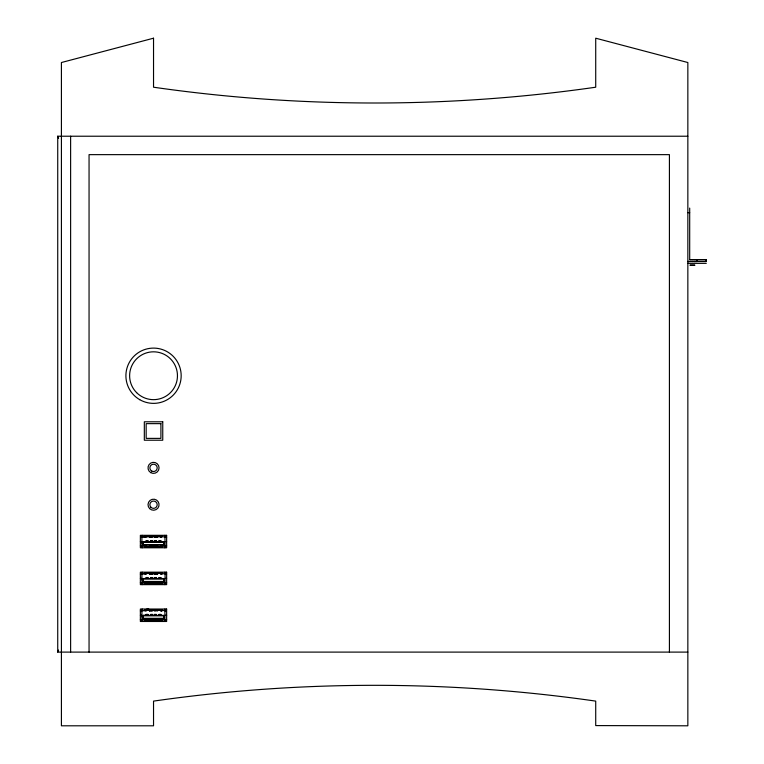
<?xml version="1.0" encoding="UTF-8"?>
<svg xmlns="http://www.w3.org/2000/svg" width="764" height="764" viewBox="0 0 764 764"><rect width="100%" height="100%" fill="white"/><g stroke="black" fill="none" stroke-linecap="round" stroke-linejoin="round"><path stroke-width="1.15" d="M141.063 619.566L142.171 620.779M141.063 610.942L142.171 609.729M141.063 582.722L142.171 583.935M141.063 574.089L142.171 572.876M141.063 545.868L142.171 547.081M143.269 618.773L143.269 615.383L163.725 615.383L163.725 618.773L143.269 618.773L143.269 615.383L146.134 615.383L146.134 614.39L147.968 614.39L147.968 615.383M143.269 581.92L143.269 578.529L163.725 578.529L163.725 581.92L143.269 581.92L143.269 578.529M143.269 545.076L143.269 541.686L163.725 541.686L163.725 545.076L143.269 545.076L143.269 541.686L146.134 541.686L146.134 540.692L147.968 540.692L147.968 541.686M145.361 609.729C148.445 607.676 150.938 610.999 149.62 609.997C148.168 607.428 145.485 611.964 145.781 609.729M161.71 572.876L161.71 573.707M161.71 536.032L161.71 536.853M161.71 609.729L156.018 609.729L156.591 609.624L156.591 610.426M163.725 618.773L163.725 615.383M163.725 581.92L163.725 578.529M163.725 545.076L163.725 541.686M145.284 573.707L145.284 572.771L145.284 573.707L141.903 573.764L141.942 583.094L165.053 583.094L165.1 573.754L160.345 573.688M149.801 537.34L150.307 535.927L151.234 536.032C148.799 537.436 150.221 535.669 146.067 536.032C146.201 537.971 145.867 536.92 144.434 536.863M149.534 547.081C149.563 544.025 150.231 548.027 149.744 546.164C148.684 549.459 145.695 544.952 144.434 547.081M146.134 609.729L145.972 611.047L145.361 610.56M157.46 572.876L157.25 574.251L157.097 573.707M160.86 547.081C160.898 544.025 161.557 548.027 161.08 546.164C160.402 549.154 156.945 545.057 156.687 547.081M146.134 536.032C145.809 538.037 146.077 535.096 144.434 536.032M145.781 583.935L145.905 582.569L145.781 583.935L144.434 583.935L151.234 583.935M155.14 536.863C157.842 538.2 158.329 536.127 156.018 536.032L156.591 535.927L156.591 536.729M157.384 572.876L157.241 573.802L157.097 572.876M157.107 583.935L157.269 582.56L156.687 583.935M157.384 609.729L157.241 610.646L157.097 609.729M154.739 546.757L154.911 545.716L156.62 546.25L156.62 547.186L162.56 547.081L161.643 547.081L161.643 546.25M152.189 610.054L152.017 611.095L151.855 609.729L151.74 610.56M152.122 609.997L151.998 610.646L151.874 609.997M155.044 609.997L154.939 610.617L154.777 609.997M152.17 536.643L152.017 537.398L150.307 536.863M152.17 573.497L152.017 574.251L151.855 573.707M154.758 583.314C154.748 581.519 155.76 584.298 157.107 583.104M145.781 547.081L145.934 545.716L146.134 547.081M145.781 619.948C146.163 618.057 145.991 622.488 145.781 619.948L144.434 619.948M155.063 536.863L154.93 537.398L154.729 536.643M155.063 573.707L154.93 574.241L154.729 573.497M151.864 583.104L152.036 582.56L152.198 583.314M151.788 620.779L151.998 619.413L152.17 619.919M149.801 574.184L156.677 573.707L156.591 572.771L162.56 572.876C160.688 574.471 160.803 572.055 161.013 574.241M161.118 537.34L161.204 536.032L162.56 536.032M149.801 611.038L151.855 610.56M161.118 574.184L162.56 573.707M161.118 611.038L162.56 610.56L162.56 609.729C160.029 611.276 161.787 608.994 157.46 609.729C157.508 612.117 156.973 610.111 155.14 610.56L155.226 609.729M154.987 619.967L154.911 619.413L155.073 619.948M687.848 652.103L57.73 652.103L58.551 650.059M144.921 536.032L145.284 536.863L141.903 536.911L141.894 546.203L146.163 546.25M165.014 536.825L141.951 536.863M165.014 573.668L164.909 572.179M165.014 610.522L160.345 610.541M164.909 609.032L164.909 619.948L141.942 619.948L141.903 610.608L145.284 610.56L145.284 609.624L145.284 610.56L144.434 610.56L144.921 609.729M161.395 546.25L165.1 546.203L164.909 535.325M141.951 573.716L146.783 573.707M142.171 536.032L141.063 536.949L141.894 537.245L140.528 537.245M691.735 261.508L693.168 261.508M691.067 265.184C686.129 265.194 698.688 265.184 693.836 265.194M57.73 652.103L57.73 136.221L687.848 136.221M687.848 212.678L689.691 212.707M689.691 208.075L689.691 259.664L706.27 259.664L706.27 261.508L687.848 261.508M690.054 261.508L690.494 261.508M693.836 261.508L694.848 261.508M687.848 263.351L706.27 263.351M149.534 536.032L149.696 537.398M157.384 536.032C159.781 535.153 160.459 536.576 161.634 536.863L161.634 536.032M160.917 536.032L161.013 537.398M164.909 536.032L165.931 537.245M145.284 536.328L161.71 536.328M165.11 537.245L166.638 537.245M146.134 540.883L147.968 540.883M150.737 540.883L152.58 540.883M154.423 540.883L156.267 540.883M159.027 540.883L160.87 540.883M165.11 541.552L166.638 541.552M140.366 541.552L141.894 541.552L141.894 542.994M143.737 542.144L163.267 542.144M143.737 544.617L163.267 544.617M165.234 545.868L166.638 545.868M166.036 545.868L164.833 547.081M140.366 545.868L141.894 545.868M144.434 546.25L145.781 546.25M149.677 546.25L157.881 546.25M149.887 546.25C151.415 547.148 152.275 544.608 152.227 546.757M161.223 546.25L162.56 546.25M145.284 546.785L161.71 546.785M150.307 547.081L151.234 547.081M157.394 547.081L157.269 545.716L157.107 547.081M150.775 547.081L145.284 547.186L145.284 546.25M151.234 573.707C149.906 574.327 149.878 572.121 151.234 572.876L144.434 572.876L144.921 572.876M164.909 572.876L165.931 574.089M151.234 572.876C149.372 574.442 149.515 572.083 149.696 574.241M145.284 573.172L161.71 573.172M144.434 573.707L145.361 573.707M148.932 573.688L152.494 573.707M154.643 573.688L158.062 573.688M155.77 573.707L156.591 573.573M140.366 574.089L141.894 574.089M165.11 574.089L166.638 574.089M146.134 577.737L147.968 577.737M150.737 577.737L152.58 577.737M154.423 577.737L156.267 577.737M159.027 577.737L160.87 577.737M140.366 578.405L141.894 578.405L141.894 579.847M165.11 578.405L166.638 578.405M143.737 578.997L163.267 578.997M143.737 581.461L163.267 581.461M140.366 582.722L141.894 582.722M165.11 582.722L166.638 582.722M144.434 583.104L145.781 583.104M145.284 583.629L161.71 583.629M162.56 583.935L156.62 584.03L156.62 583.104M164.833 583.935L165.931 582.722M151.234 609.729L150.307 609.729L151.234 609.729L151.234 610.56M164.909 609.729L165.931 610.646L165.11 610.942L166.466 610.942M149.534 609.729L149.696 611.095M145.284 610.025L161.71 610.025M142.094 610.56L146.783 610.56M148.932 610.541L158.062 610.541M155.694 610.56L155.694 609.729M140.366 610.942L141.894 610.942M146.134 614.581L147.968 614.581M150.737 614.581L152.58 614.581M154.423 614.581L156.267 614.581M159.027 614.581L160.87 614.581M165.11 615.249L166.638 615.249M140.366 615.249L141.894 615.249L141.894 616.691M143.737 615.841L163.267 615.841M143.737 618.315L163.267 618.315M165.234 619.566L166.638 619.566M166.036 619.566L164.833 620.779M140.366 619.566L141.894 619.566M149.887 619.948C149.983 621.208 148.397 618.725 151.864 619.948M161.223 619.948C161.395 621.266 159.8 618.764 162.56 619.948M145.284 620.483L161.71 620.483M689.691 259.636L706.27 259.645L706.27 261.508M691.735 265.184L693.168 265.194M687.848 261.479L690.15 261.489M694.753 261.498L697.054 261.508L697.054 259.664L697.054 261.508M57.73 136.221L58.551 138.265M161.013 611.095L160.851 609.729M145.781 573.707L145.934 574.251L145.781 572.876M154.7 610.054L154.93 611.095L155.063 609.729M669.417 652.103L669.417 154.643L89.054 154.643L89.054 652.103M164.833 546.25L164.833 547.778M164.833 583.104L164.833 584.632M164.833 619.948L164.833 621.476M161.71 546.25L161.71 547.186M161.71 583.104L161.71 584.03M161.71 609.624L161.71 610.56M161.71 619.948L161.71 620.884M161.634 572.876L161.634 573.707M161.643 583.104L161.643 583.935M161.634 609.729L161.634 610.56M161.643 619.948L161.643 620.779M160.87 541.686L160.87 540.692L159.027 540.692L159.027 541.686M160.87 578.539L160.87 577.546L159.027 577.546L159.027 578.539M160.87 615.383L160.87 614.39L159.027 614.39L159.027 615.383M156.62 619.948L156.62 620.884M156.267 541.686L156.267 540.692L154.423 540.692L154.423 541.686M156.267 578.539L156.267 577.546L154.423 577.546L154.423 578.539M156.267 615.383L156.267 614.39L154.423 614.39L154.423 615.383M155.694 619.948L155.694 620.779M155.14 619.948L155.14 620.779M152.58 541.686L152.58 540.692L150.737 540.692L150.737 541.686M152.58 578.539L152.58 577.546L150.737 577.546L150.737 578.539M152.58 615.383L152.58 614.39L150.737 614.39L150.737 615.383M151.234 619.948L151.234 620.779M150.307 546.25L150.307 547.186M150.307 583.104L150.307 584.03M150.307 609.624L150.307 610.56M150.307 619.948L150.307 620.884M147.968 578.539L147.968 577.546L146.134 577.546L146.134 578.539M145.284 583.104L145.284 584.03M145.284 619.948L145.284 620.884M142.171 535.325L142.171 536.853M142.171 546.25L142.171 547.778M142.171 572.179L142.171 573.707M142.171 583.104L142.171 584.632M142.171 609.032L142.171 610.551M142.171 619.948L142.171 621.476M70.622 136.221L70.622 652.103M149.553 583.601L149.763 582.569L149.553 583.601M160.879 583.601L161.099 582.569L160.879 583.601M157.126 620.511L157.269 619.413L157.126 620.511M153.535 38.2L61.416 62.524L61.416 725.8L153.535 725.8L153.535 701.113A1555.552 1555.552 0 0 1 595.719 701.113L595.719 725.59L687.848 725.8L687.848 62.524L595.719 38.2L595.719 87.211A1555.552 1555.552 0 0 1 153.535 87.211L153.535 38.2M162.751 421.795L144.329 421.795L144.329 440.217L162.751 440.217L162.751 421.795M160.908 423.638L146.163 423.638L146.163 438.383L160.908 438.383L160.908 423.638M166.638 535.325L140.366 535.325L140.366 547.778L166.638 547.778L166.638 535.325M166.638 572.179L140.366 572.179L140.366 584.632L166.638 584.632L166.638 572.179M156.677 572.876L156.018 572.876L156.62 572.876M166.638 609.032L140.366 609.032L140.366 621.476L166.638 621.476L166.638 609.032M139.716 399.667A27.638 27.638 0 0 0 181.173 375.735A27.638 27.638 0 0 0 139.716 351.803A27.638 27.638 0 0 0 139.716 399.667M150.775 472.649A5.529 5.529 0 0 0 159.065 467.854A5.529 5.529 0 0 0 150.775 463.07A5.529 5.529 0 0 0 150.775 472.649M149.629 508.614A5.529 5.529 0 0 0 158.874 506.14A5.529 5.529 0 0 0 152.103 499.369A5.529 5.529 0 0 0 149.629 508.614M136.622 392.648A23.923 23.923 0 0 0 176.646 381.924A23.923 23.923 0 0 0 147.347 352.634A23.923 23.923 0 0 0 136.622 392.648M151.702 471.035A3.667 3.667 0 0 0 157.203 467.854A3.667 3.667 0 0 0 151.702 464.684A3.667 3.667 0 0 0 151.702 471.035M150.947 507.306A3.667 3.667 0 0 0 157.078 505.653A3.667 3.667 0 0 0 152.59 501.165A3.667 3.667 0 0 0 150.947 507.306"/></g></svg>
